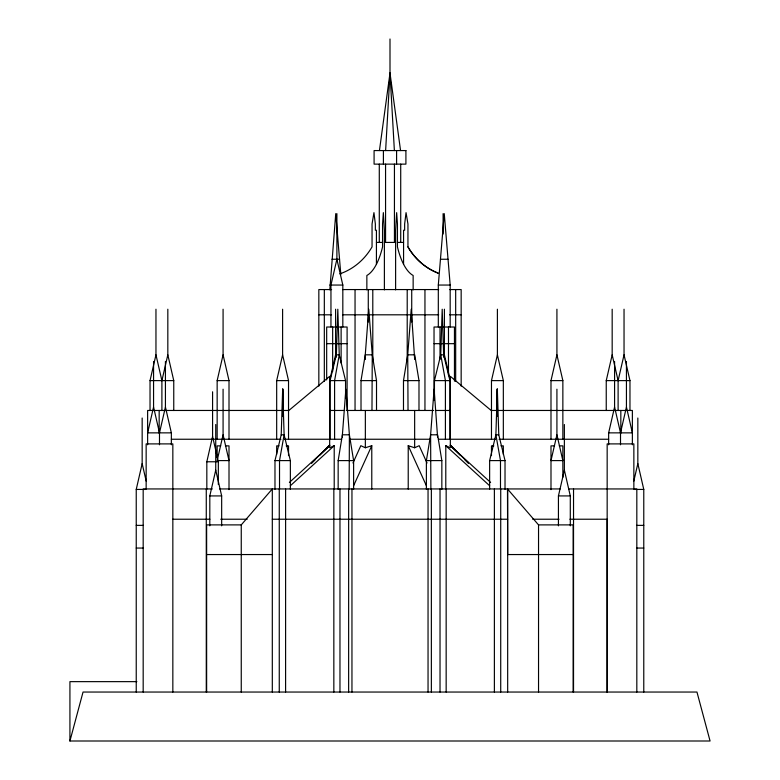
<?xml version="1.0" encoding="UTF-8"?>
<svg xmlns="http://www.w3.org/2000/svg" width="780" height="780" viewBox="0 0 780 780"><rect width="100%" height="100%" fill="white"/><g stroke="black" fill="none" stroke-linecap="round" stroke-linejoin="round"><path stroke-width="1.17" d="M414.687 359.512L411.235 309.212L407.735 354.822L403.484 380.62L403.484 410.524M437.59 437.151L434.109 389.191L430.609 434.801L426.387 460.6L426.387 489.323M274.979 489.313L274.979 460.6L281.219 434.801L282.672 389.191L284.125 434.801L290.365 460.6L290.365 489.323M330.057 439.247L330.057 380.62L336.356 354.822L337.808 309.212L339.251 354.822L345.55 380.62L345.55 398.56M505.021 489.313L505.021 460.6L498.781 434.801L497.328 389.191L495.885 434.801L489.635 460.6L489.635 489.323M385.622 150.569L390 73.086L400.559 150.569M329.823 289.838L335.751 213.642L340.811 274.492M438.311 326.927L438.311 285.051L444.249 213.642L450.177 285.051L450.177 326.927M379.441 150.569L390 73.086L394.378 150.569M338.159 489.313L338.159 460.6L342.391 434.801L345.891 389.191L349.391 434.801L353.613 460.6L353.613 489.323M361.013 410.524L361.013 380.62L365.264 354.822L368.764 309.212L372.265 354.822L376.516 380.62L376.516 410.524M206.827 489.304L206.827 461.77L212.579 436.488L212.579 391.794M150.033 410.524L150.033 380.62L155.961 354.822L155.961 309.212M153.562 361.462L153.562 407.072L147.634 432.861L171.356 432.861L171.356 444.795M136.237 692.045L136.237 489.43L142.165 463.632L142.165 418.022M161.899 410.524L161.899 380.62L167.827 354.822L167.827 309.212M159.49 444.795L159.49 432.861L165.428 407.072L165.428 361.462M217.152 439.247L217.152 380.62L223.08 354.822L223.08 309.212M217.152 460.6L223.08 434.801L223.08 389.191M209.81 525.837L209.81 495.924L215.738 470.125L215.738 424.515M276.676 439.247L276.676 380.62L282.604 354.822L282.604 309.212M336.892 213.642L336.892 259.252L330.954 285.051L330.954 326.927M329.667 380.62L335.605 354.822L335.605 309.212M443.859 357.172L444.405 354.822L444.405 309.212M491.468 439.247L491.468 380.62L497.396 354.822L497.396 309.212M550.992 439.247L550.992 380.62L556.92 354.822L556.92 309.212M556.92 434.801L550.992 460.6L562.858 460.6L556.92 434.801L556.92 389.191M558.431 525.837L558.431 495.924L564.369 470.125L564.369 424.515M606.245 410.524L606.245 380.62L612.173 354.822L612.173 309.212M618.111 410.524L618.111 380.62L624.039 354.822L624.039 309.212M608.644 444.795L608.644 432.861L614.582 407.072L614.582 361.462M620.51 444.795L620.51 432.861L626.438 407.072L626.438 361.462M633.789 481.221L637.835 463.632L637.835 418.022M434.45 398.56L434.45 380.62L440.749 354.822L442.202 309.212L443.644 354.822L449.953 380.62L449.953 439.247M69.927 741L83.041 692.045L696.959 692.045L710.073 741L69.927 741L69.927 681.642L136.87 681.642M352.96 463.008L360.818 445.692L365.352 447.769L371.777 445.692L371.777 489.089M353.613 485.735L371.777 445.692M241.254 692.045L241.254 524.891L272.308 488.943L272.308 692.045M311.668 462.881L329.667 445.107M311.668 463.164L315.101 459.781M319.39 455.549L329.667 445.399M289.399 482.459L329.667 445.692M290.365 485.735L334.21 445.692L334.21 489.089M334.21 445.692L329.667 447.769L329.667 376.34L288.853 410.465L147.625 410.465L147.634 444.795M408.223 489.089L408.223 445.692L414.648 447.769L419.182 445.692L427.04 463.008M376.428 242.424L382.424 242.424M384.384 242.424L395.616 242.424M397.576 242.424L403.572 242.424M331.968 259.252L339.544 259.252M440.456 259.252L448.032 259.252M329.823 285.051L342.82 285.051L342.82 326.927M438.311 285.051L450.177 285.051M331.588 289.565L318.835 289.565L318.835 386.178M342.527 289.565L438.691 289.565M449.621 289.565L461.165 289.565L461.165 386.178M318.835 314.808L331.588 314.808M342.527 314.808L354.695 314.808M355.046 314.808L424.954 314.808M425.305 314.808L438.691 314.808M449.621 314.808L461.165 314.808M326.674 343.678L347.1 343.678M434.031 343.678L454.457 343.678M336.356 354.822L339.251 354.822L334.591 380.62L334.591 439.247M443.644 354.822L440.749 354.822L445.409 380.62L445.409 439.247M150.033 380.62L173.755 380.62L173.755 410.524M217.152 380.62L229.008 380.62L229.008 439.247M276.676 380.62L288.532 380.62L288.532 439.247M330.057 380.62L345.55 380.62M361.013 380.62L376.516 380.62M403.484 380.62L418.987 380.62L418.987 410.524M434.45 380.62L449.953 380.62M491.468 380.62L503.334 380.62L503.334 439.247M550.992 380.62L562.858 380.62L562.858 439.247M606.245 380.62L629.967 380.62L629.967 410.524M329.667 410.465L343.941 410.465M346.32 410.465L433.68 410.465M436.059 410.465L450.333 410.465M608.644 432.861L632.375 432.861L626.438 407.072M281.219 434.801L284.125 434.801L279.523 460.6L279.523 489.313M498.781 434.801L495.885 434.801L500.487 460.6L500.487 489.313M171.346 439.247L280.956 439.247M284.612 439.247L341.562 439.247M349.889 439.247L430.111 439.247M438.438 439.247L495.398 439.247M499.044 439.247L608.654 439.247M220.711 445.868L217.152 445.868L217.152 458.035M225.449 445.868L229.008 445.868L229.008 489.606M279.045 445.868L276.676 445.868L276.676 454.379M286.162 445.868L288.532 445.868L288.532 455.598M493.837 445.868L491.468 445.868L491.468 455.598M500.955 445.868L503.334 445.868L503.334 454.379M554.551 445.868L550.992 445.868L550.992 489.606M559.299 445.868L562.858 445.868L562.858 477.35M218.332 460.6L229.008 460.6L223.08 434.801M274.979 460.6L290.365 460.6M338.159 460.6L353.613 460.6M426.387 460.6L441.841 460.6L441.841 489.313M489.635 460.6L505.021 460.6M206.827 461.77L218.332 461.77L218.332 484.517M212.316 488.943L143.179 488.943L143.179 692.045M219.55 488.943L560.255 488.943M568.669 488.943L636.821 488.943L636.821 692.045M136.237 489.43L145.724 489.43M634.276 489.43L643.773 489.43L643.773 692.045M209.81 495.924L221.666 495.924L221.666 525.837M558.431 495.924L570.297 495.924L570.297 525.837M172.838 519.226L209.898 519.226M220.75 519.226L247.192 519.226M272.308 519.226L507.673 519.226M532.711 519.226L559.055 519.226M569.907 519.226L607.162 519.226L607.162 692.045L607.162 443.898L633.857 443.898L633.857 488.943M241.254 524.891L206.632 524.891L206.632 692.045M573.163 554.551L507.673 554.551L507.488 488.943L538.541 524.891L573.163 524.891L573.163 692.045M136.237 525.369L143.432 525.369M636.577 525.369L643.773 525.369M136.237 548.057L143.481 548.057M636.529 548.057L643.773 548.057M206.632 554.551L272.308 554.551M445.79 489.089L445.79 445.692L450.333 447.769L450.333 376.34L491.156 410.465L632.375 410.465L632.375 444.795M450.333 445.692L490.601 482.459M445.79 445.692L489.635 485.735M450.333 445.107L468.331 462.881M450.333 445.399L460.619 455.549M464.899 459.781L468.331 463.164M408.223 445.692L426.387 485.735M624.039 354.822L629.967 380.62M637.835 463.632L643.773 489.43M612.173 354.822L618.111 380.62M614.582 407.072L620.51 432.861M556.92 354.822L562.858 380.62M564.369 470.125L570.297 495.924M497.396 354.822L503.334 380.62M444.405 354.822L450.333 380.62M336.892 259.252L342.82 285.051M335.605 354.822L336.141 357.172M282.604 354.822L288.532 380.62M223.08 354.822L229.008 380.62M215.738 470.125L221.666 495.924M167.827 354.822L173.755 380.62M155.961 354.822L161.899 380.62M165.428 407.072L171.356 432.861M153.562 407.072L159.49 432.861M142.165 463.632L146.211 481.221M212.579 436.488L218.332 461.77M441.841 460.6L437.609 434.801L430.609 434.801L430.882 489.313M418.987 380.62L414.736 354.822L407.735 354.822L408.028 410.524M365.313 359.512L365.264 354.822L372.265 354.822L371.972 410.524M342.41 437.151L342.391 434.801L349.391 434.801L349.128 489.313M620.831 410.465L620.831 433.251M573.534 488.943L573.534 692.045M538.541 524.891L538.541 692.045M507.673 488.943L507.673 692.045M500.721 488.943L500.721 692.045M497.396 389.191L497.396 411.996M497.123 388.908L497.123 416.51M494.383 488.943L494.383 692.045M455.676 289.565L455.676 381.332M454.457 381.176L454.457 327.015L434.031 327.015L434.031 400.53M448.481 327.015L448.481 375.131M446.16 488.943L446.16 692.045M443.108 213.642L443.108 234.049M440.017 327.015L440.017 359.404M440.027 488.943L440.027 692.045M431.36 488.943L431.36 692.045M428.044 488.943L428.044 692.045M424.954 289.565L424.954 410.368M414.648 410.465L414.648 447.73M413.147 289.887L413.147 275.476A63.843 24.433 90 0 1 397.439 246.899L397.439 224.006L396.649 212.638L395.616 230.236L395.616 289.897M411.723 289.565L411.723 322.062M407.95 246.899A63.843 58.987 -90 0 0 438.262 273.175A63.843 58.987 90 0 1 407.95 246.899L407.95 224.006L406.048 212.638L404.644 224.006L404.644 230.236L403.572 230.236L403.572 264.332M407.209 289.565L407.209 360.769M400.715 164.131L400.715 242.424M396.591 150.569L396.591 164.131M394.436 164.131L394.436 242.424M390 39L390 76.138M385.564 164.131L385.564 242.424M384.384 289.897L384.384 230.236L383.351 212.638L382.561 224.006L382.561 246.899A63.843 24.433 -90 0 1 366.853 275.476L366.853 289.887M383.409 150.569L383.409 164.131M379.285 164.131L379.285 242.424M376.428 264.332L376.428 230.236L375.356 230.236L375.356 224.006L373.952 212.638L372.05 224.006L372.05 246.899A63.843 58.987 -90 0 1 339.865 273.848M372.791 289.565L372.791 360.769M368.277 289.565L368.277 322.062M365.352 410.465L365.352 447.73M355.046 289.565L355.046 410.368M351.956 488.943L351.956 692.045M348.64 488.943L348.64 692.045M347.1 410.212L347.1 327.015L326.674 327.015L326.674 379.967M341.123 327.015L341.123 363.031M339.973 488.943L339.973 692.045M333.84 488.943L333.84 692.045M332.66 327.015L332.66 371.494M324.324 289.565L324.324 381.332M285.616 488.943L285.597 692.045M282.886 388.908L282.886 416.51M282.604 389.191L282.604 411.996M279.26 488.943L279.26 692.045M206.271 488.943L206.271 692.045M172.838 692.045L172.838 443.898L146.153 443.898L146.153 488.943M159.169 410.465L159.169 433.251M405.912 150.569L374.088 150.569L374.088 164.131L405.912 164.131L405.912 150.569"/></g></svg>
